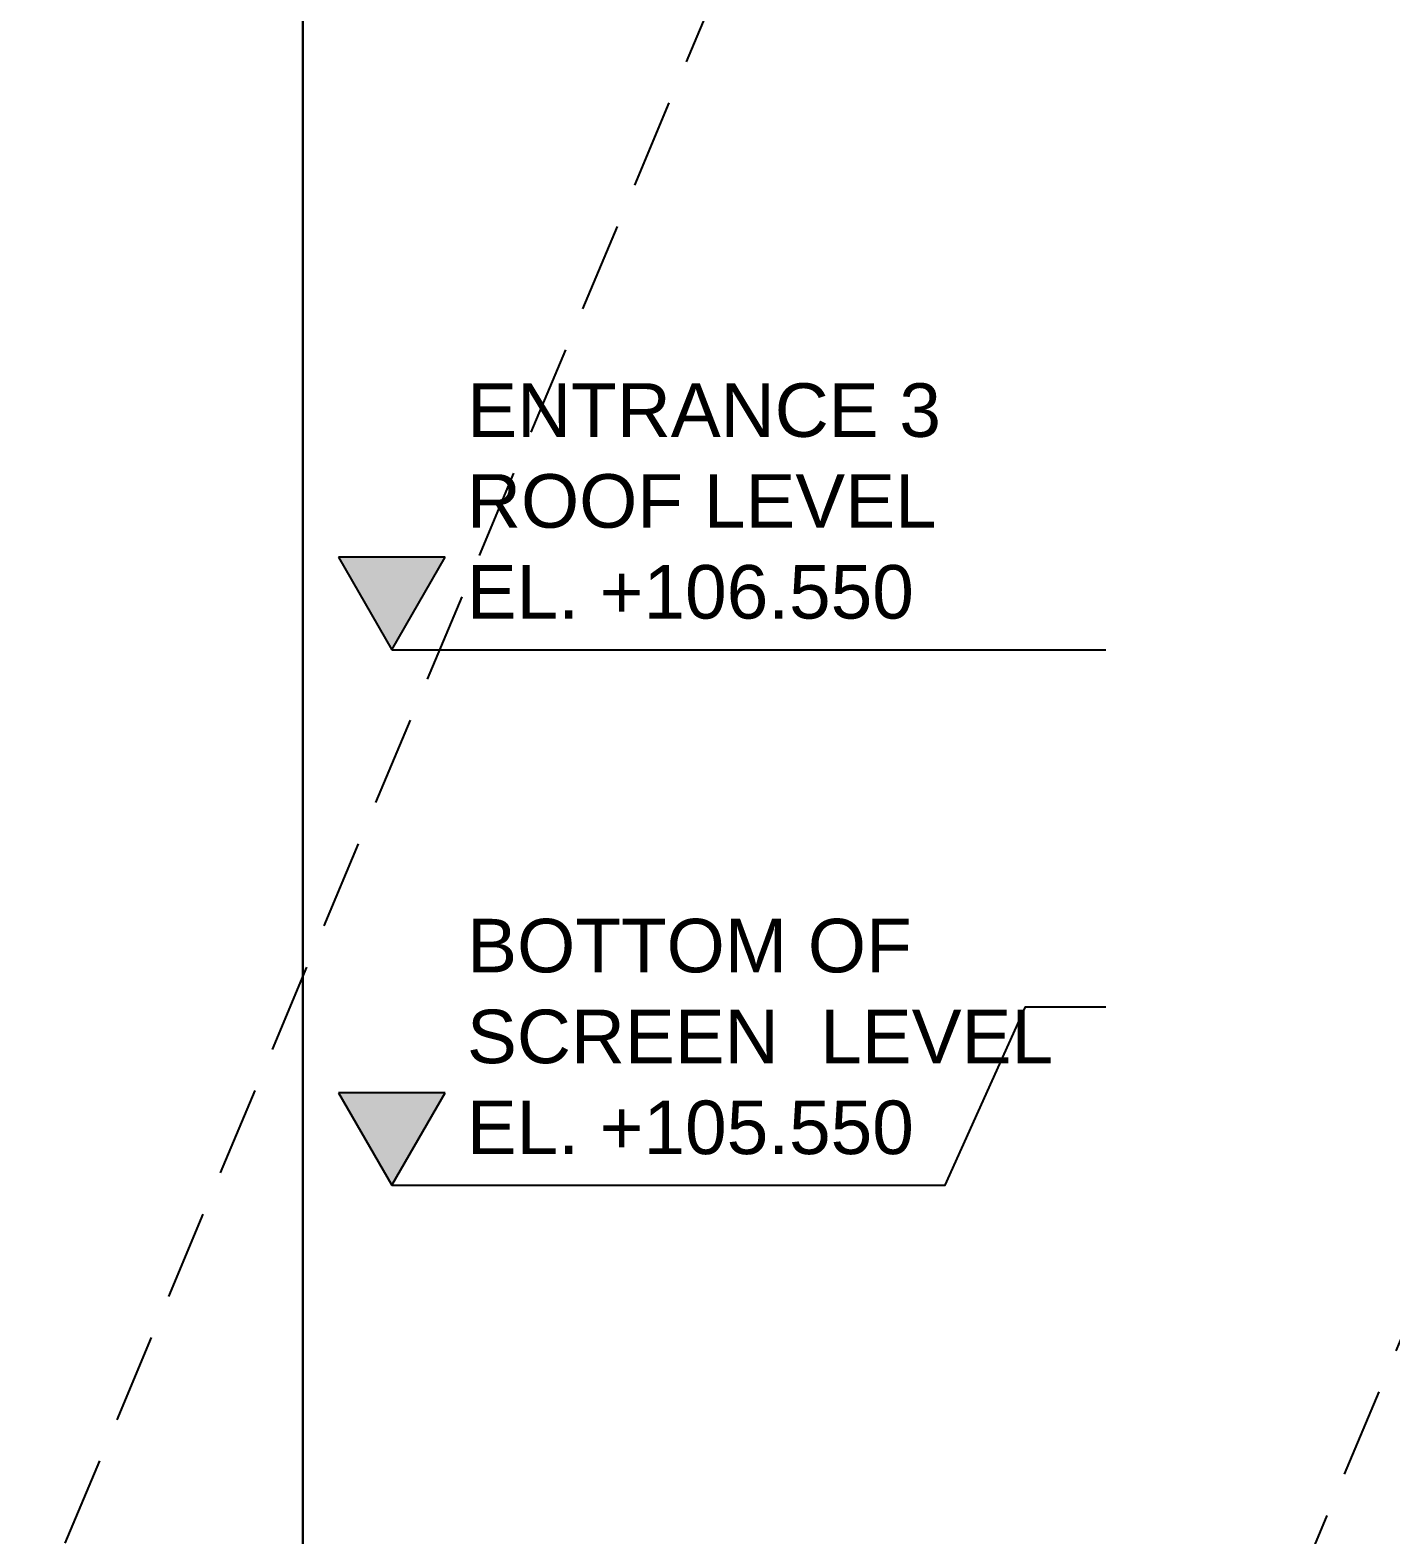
# Model space of a CAD drawing. Header units: millimetres. Extents: x 3774 to 718460, y -768339 to 192544.
# Drawn here: x 382143 to 385955, y -729796 to -725581 of the extents above; entities that cross this region are included whole.
import ezdxf

# ---------------------------------------------------------------- set-up
doc = ezdxf.new("R2010")
doc.units = ezdxf.units.MM
doc.linetypes.add('HIDDEN', pattern=[0.375, 0.25, -0.125])
for name, color, linetype in [('000 - 0_SYM_DWG_GRIDLINE_MAIN_COLOR_251', 7, 'Continuous'), ('000 - 0_SYM_DWG_LEVEL_MAIN_COLOR_2', 7, 'Continuous'), ('000 - 0_SYM_DWG_LEVEL_TEXT', 7, 'Continuous'), ('DIM', 7, 'Continuous')]:
    doc.layers.add(name, color=color, linetype=linetype)
doc.styles.add('Arial_1', font='arial.ttf', dxfattribs={"height": 125})

# ---------------------------------------------------------------- blocks, each defined once
blk = doc.blocks.new('W-1-PP19-ST-ENT2_20260406-084955_STANDARD_PAPER_BLOCK')
at = {"layer": 'DIM', "color": 7}
blk.add_lwpolyline([(775, 0), (0, 0), (0, 443.999987), (775, 443.999987)], close=True, dxfattribs=at)
blk = doc.blocks.new('*U5900')
at = {"layer": '000 - 0_SYM_DWG_LEVEL_MAIN_COLOR_2'}
blk.add_hatch(color=7, dxfattribs=at).paths.add_polyline_path([(-167.011, 5.177), (-170, 0), (-172.989, 5.177)])
at = {"layer": '000 - 0_SYM_DWG_GRIDLINE_MAIN_COLOR_251', "color": 7}
blk.add_lwpolyline([(-170, 0), (-139, 0), (-134.5, 0), (-130, 0)], dxfattribs=at)
at = {"layer": '000 - 0_SYM_DWG_LEVEL_MAIN_COLOR_2', "color": 7, "lineweight": 25}
for p, q in [((-167.011, 5.177), (-172.989, 5.177)), ((-172.989, 5.177), (-170, 0)), ((-170, 0), (-167.011, 5.177))]:
    blk.add_line(p, q, dxfattribs=at)
at = {"layer": '000 - 0_SYM_DWG_LEVEL_TEXT', "color": 7, "style": 'Arial_1'}
for tag, p in [('LV_NAME_1', (-165.775, 11.925)), ('LV_NAME_2', (-165.787, 6.835)), ('LV_NAME_3', (-165.798, 1.744))]:
    blk.add_attdef(tag, p, '', height=3, dxfattribs=at)
blk = doc.blocks.new('W-1-PP19-SE-ENT3_20260407-104913_PP19_ENT3_ELE1_DIMS_1')
at = {"color": 7, "xscale": 50, "yscale": 50, "zscale": 50}
blk.add_blockref('*U5900', (-22800, 106550), dxfattribs=at).add_auto_attribs({'LV_NAME_1': 'ENTRANCE 3 ', 'LV_NAME_2': 'ROOF LEVEL', 'LV_NAME_3': 'EL. +106.550'})
blk = doc.blocks.new('*U6840')
at = {"layer": '000 - 0_SYM_DWG_LEVEL_MAIN_COLOR_2'}
blk.add_hatch(color=7, dxfattribs=at).paths.add_polyline_path([(-167.011, -4.823), (-170, -10), (-172.989, -4.823)])
at = {"layer": '000 - 0_SYM_DWG_GRIDLINE_MAIN_COLOR_251', "color": 7}
blk.add_lwpolyline([(-170, -10), (-139, -10), (-134.5, 0), (-130, 0)], dxfattribs=at)
at = {"layer": '000 - 0_SYM_DWG_LEVEL_MAIN_COLOR_2', "color": 7, "lineweight": 25}
for p, q in [((-167.011, -4.823), (-172.989, -4.823)), ((-172.989, -4.823), (-170, -10)), ((-170, -10), (-167.011, -4.823))]:
    blk.add_line(p, q, dxfattribs=at)
at = {"layer": '000 - 0_SYM_DWG_LEVEL_TEXT', "color": 7, "style": 'Arial_1'}
for tag, p in [('LV_NAME_1', (-165.775, 1.925)), ('LV_NAME_2', (-165.787, -3.165)), ('LV_NAME_3', (-165.798, -8.256))]:
    blk.add_attdef(tag, p, '', height=3, dxfattribs=at)

msp = doc.modelspace()

# ---------------------------------------------------------------- linework, layer by layer
at = {"layer": 'Defpoints', "color": 7, "linetype": 'HIDDEN', "ltscale": 1000}
for p, q in [((378180.541, -739502.489), (386646.105, -719316.64)), ((386646.105, -727666.64), (378180.541, -747852.489))]:
    msp.add_line(p, q, dxfattribs=at)

# ---------------------------------------------------------------- block references
at = {"color": 7}
msp.add_blockref('W-1-PP19-SE-ENT3_20260407-104913_PP19_ENT3_ELE1_DIMS_1', (414456.105, -833866.64), dxfattribs=at)
at = {"color": 7, "xscale": 50, "yscale": 50, "zscale": 50}
msp.add_blockref('*U6840', (391656.105, -728316.64), dxfattribs=at).add_auto_attribs({'LV_NAME_1': 'BOTTOM OF ', 'LV_NAME_2': 'SCREEN  LEVEL', 'LV_NAME_3': 'EL. +105.550'})
at = {"layer": 'DIM', "color": 7, "xscale": 50, "yscale": 50, "zscale": 50}
for p in [(344156.649, -736063.653), (382906.649, -736063.653)]:
    msp.add_blockref('W-1-PP19-ST-ENT2_20260406-084955_STANDARD_PAPER_BLOCK', p, dxfattribs=at)

doc.saveas('drawing.dxf')
